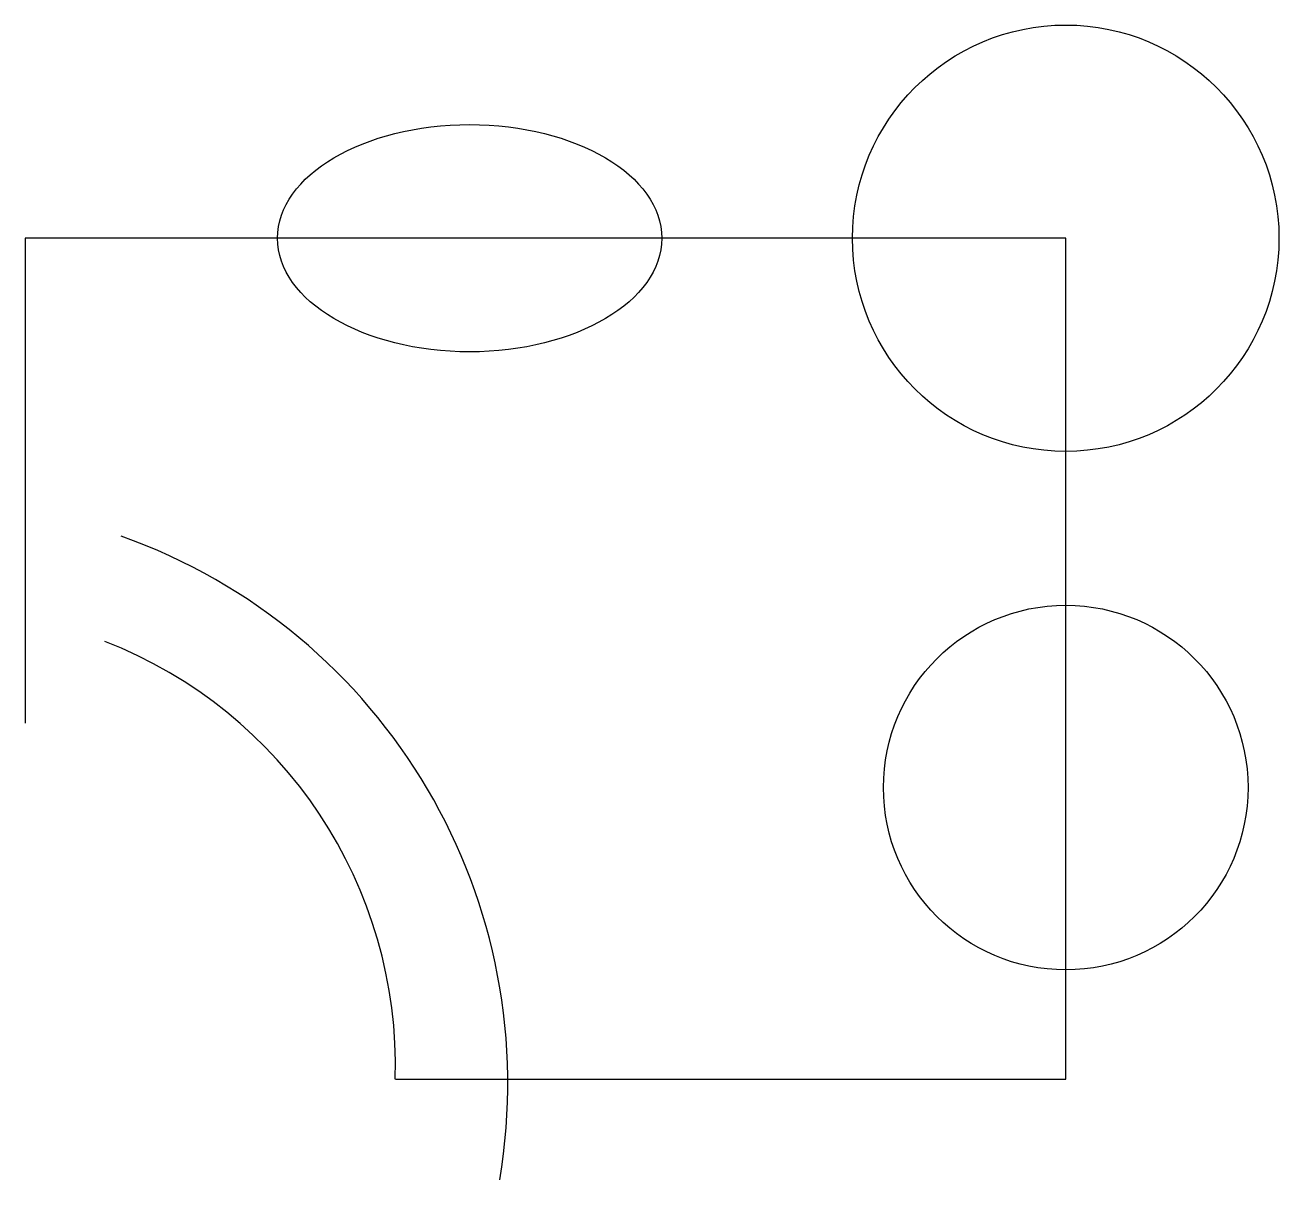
# Model space of a CAD drawing. Header units: millimetres. Extents: x 481 to 648, y 1661 to 1814.
import ezdxf

# ---------------------------------------------------------------- set-up
doc = ezdxf.new("R2010")
doc.units = ezdxf.units.MM

msp = doc.modelspace()

# ---------------------------------------------------------------- linework, layer by layer
for p, q in [((619.43, 1785.5), (481.4, 1785.5)), ((481.4, 1785.5), (481.4, 1721.18)), ((619.43, 1673.97), (619.43, 1785.5)), ((530.51, 1673.97), (619.43, 1673.97))]:
    msp.add_line(p, q)
for centre, radius in [((619.43, 1785.5), 28.28), ((619.43, 1712.63), 24.18)]:
    msp.add_circle(centre, radius)
for centre, radius, start, end in [((468.31, 1673.32), 77.11, 350.4916, 70.4398), ((470.09, 1675.68), 60.44, 358.3817, 68.7667)]:
    msp.add_arc(centre, radius, start, end)
msp.add_ellipse((540.37, 1785.5), major_axis=(-25.49, 0), ratio=0.591241)

doc.saveas('drawing.dxf')
